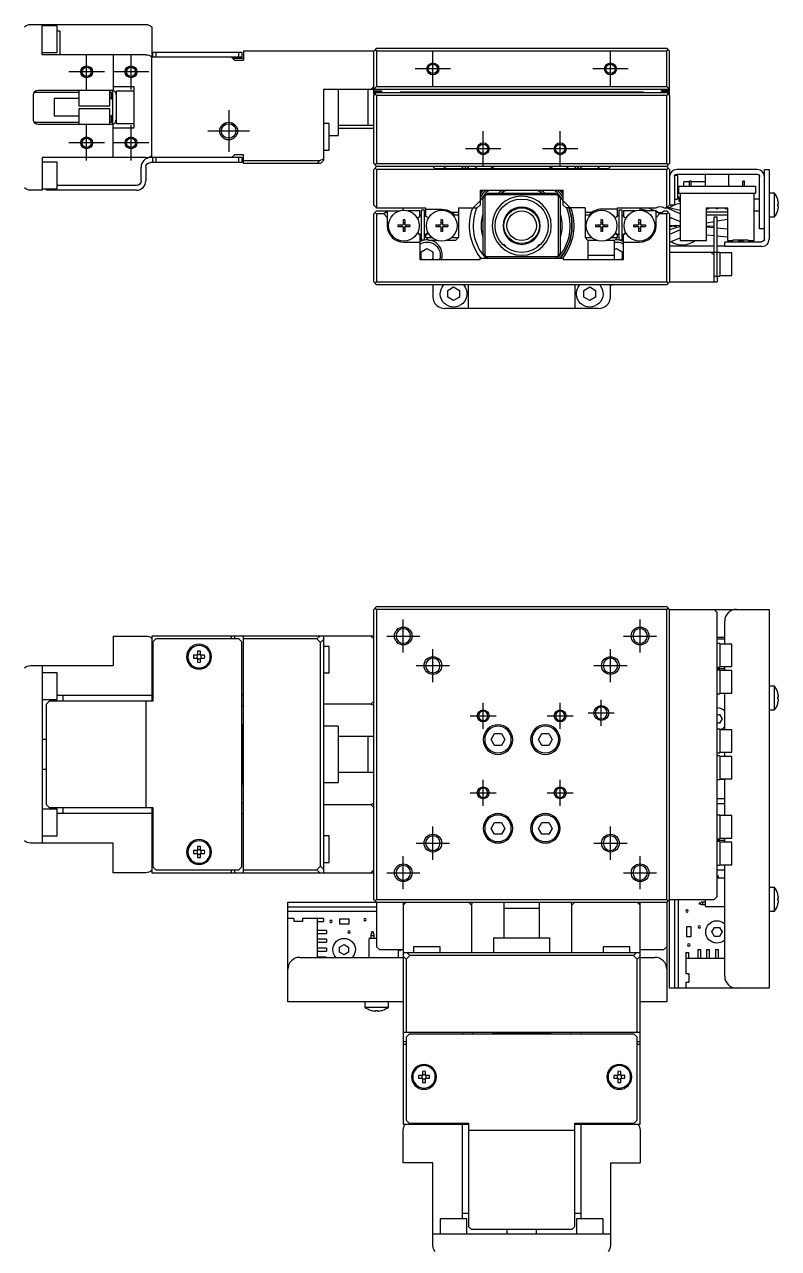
# Model space of a CAD drawing. Extents: x 0 to 695, y -8 to 408.
# Drawn here: x 186.2 to 313.6, y 200.8 to 407.7 of the extents above; entities that cross this region are included whole.
import ezdxf

# ---------------------------------------------------------------- set-up
doc = ezdxf.new("R2010")
doc.units = 0
doc.header["$LTSCALE"] = 0.5
doc.linetypes.add('CENTER', pattern=[50.8, 31.75, -6.35, 6.35, -6.35])
for name, color, linetype in [('MSM_CENTER', 1, 'CENTER'), ('MSM_CONTINUOUS', 7, 'CONTINUOUS'), ('MSM_NARROW', 5, 'CONTINUOUS')]:
    doc.layers.add(name, color=color, linetype=linetype)

msp = doc.modelspace()

# ---------------------------------------------------------------- linework, layer by layer
at = {"layer": 'MSM_CENTER'}
for p, q in [((196.67, 396.65), (196.67, 402.65)), ((204.17, 396.65), (204.17, 402.65)), ((255.17, 397.15), (255.17, 403.15)), ((285.17, 397.15), (285.17, 403.15)), ((199.67, 399.65), (193.67, 399.65)), ((207.17, 399.65), (201.17, 399.65)), ((258.17, 400.15), (252.17, 400.15)), ((288.17, 400.15), (282.17, 400.15)), ((220.67, 393.15), (220.67, 386.15)), ((196.67, 384.65), (196.67, 390.65)), ((204.17, 384.65), (204.17, 390.65)), ((224.17, 389.65), (217.17, 389.65)), ((263.67, 383.65), (263.67, 389.65)), ((276.67, 383.65), (276.67, 389.65)), ((199.67, 387.65), (193.67, 387.65)), ((207.17, 387.65), (201.17, 387.65)), ((266.67, 386.65), (260.67, 386.65)), ((279.67, 386.65), (273.67, 386.65)), ((250.17, 301.52), (250.17, 307.12)), ((290.17, 301.52), (290.17, 307.12)), ((247.37, 304.32), (252.97, 304.32)), ((287.37, 304.32), (292.97, 304.32)), ((255.17, 296.52), (255.17, 302.12)), ((285.17, 296.52), (285.17, 302.12)), ((252.37, 299.32), (257.97, 299.32)), ((282.37, 299.32), (287.97, 299.32)), ((263.67, 288.62), (263.67, 293.02)), ((276.67, 288.62), (276.67, 293.02)), ((283.62, 289.12), (283.62, 293.52)), ((261.47, 290.82), (265.87, 290.82)), ((274.47, 290.82), (278.87, 290.82)), ((281.42, 291.32), (285.82, 291.32)), ((263.67, 275.62), (263.67, 280.02)), ((276.67, 275.62), (276.67, 280.02)), ((261.47, 277.82), (265.87, 277.82)), ((274.47, 277.82), (278.87, 277.82)), ((255.17, 266.52), (255.17, 272.12)), ((285.17, 266.52), (285.17, 272.12)), ((252.37, 269.32), (257.97, 269.32)), ((282.37, 269.32), (287.97, 269.32)), ((250.17, 261.52), (250.17, 267.12)), ((290.17, 261.52), (290.17, 267.12)), ((247.37, 264.32), (252.97, 264.32)), ((287.37, 264.32), (292.97, 264.32))]:
    msp.add_line(p, q, dxfattribs=at)
at = {"layer": 'MSM_CONTINUOUS'}
for p, q in [((187.17, 407.65), (206.67, 407.65)), ((189.17, 402.55), (189.17, 407.65)), ((191.67, 407.4), (189.17, 407.4)), ((191.67, 402.9), (191.67, 407.4)), ((191.67, 406.6), (192.17, 406.6)), ((192.17, 406.6), (192.17, 402.55)), ((207.67, 407.27), (207.67, 402.17)), ((245.67, 403.65), (245.17, 403.15)), ((245.42, 403.4), (245.67, 403.15)), ((245.67, 403.65), (294.67, 403.65)), ((295.17, 403.15), (294.67, 403.65)), ((294.67, 403.15), (294.92, 403.4)), ((189.17, 402.9), (191.67, 402.9)), ((206.67, 402.55), (189.17, 402.55)), ((201.17, 402.55), (201.17, 396.53)), ((207.67, 385.15), (207.67, 402.15)), ((222.87, 402.15), (207.67, 402.15)), ((207.87, 402.15), (207.87, 402.95)), ((207.87, 402.95), (222.87, 402.95)), ((208.37, 402.95), (208.37, 402.15)), ((221.67, 401.65), (221.17, 402.15)), ((223.17, 401.9), (221.42, 401.9)), ((221.67, 401.65), (223.17, 401.65)), ((222.37, 402.15), (222.37, 402.95)), ((222.87, 402.95), (222.87, 402.15)), ((223.17, 403.15), (223.17, 401.65)), ((245.17, 403.15), (223.17, 403.15)), ((245.17, 395.95), (245.17, 403.15)), ((245.67, 403.15), (245.67, 397.15)), ((294.67, 403.15), (245.67, 403.15)), ((294.67, 397.15), (294.67, 403.15)), ((295.17, 395.95), (295.17, 403.15)), ((201.17, 397.15), (204.67, 397.15)), ((204.67, 397.15), (204.67, 390.15)), ((245.17, 397.15), (244.67, 396.65)), ((245.67, 397.15), (245.17, 396.65)), ((245.67, 397.15), (294.67, 397.15)), ((295.17, 396.65), (294.67, 397.15)), ((187.67, 391.55), (187.67, 395.75)), ((195.37, 396.15), (187.78, 396.15)), ((188.47, 396.55), (200.87, 396.55)), ((191.17, 395.15), (191.17, 392.15)), ((195.37, 395.15), (191.17, 395.15)), ((195.37, 396.55), (195.37, 393.9)), ((200.57, 393.9), (200.57, 396.55)), ((200.87, 396.15), (200.57, 396.15)), ((200.87, 395.15), (200.57, 395.15)), ((200.87, 395.15), (200.87, 396.15)), ((201.07, 395.95), (200.87, 396.15)), ((200.87, 395.15), (201.07, 394.79)), ((201.07, 396.53), (201.07, 390.78)), ((201.08, 396.53), (201.17, 396.5)), ((201.17, 396.53), (201.08, 396.53)), ((201.67, 396.4), (201.67, 390.9)), ((204.67, 396.4), (201.67, 396.4)), ((295.17, 396.65), (236.67, 396.65)), ((236.67, 396.65), (236.67, 384.65)), ((239.17, 396.65), (239.17, 388.9)), ((244.17, 396.65), (244.17, 390.65)), ((245.17, 396.45), (246.57, 396.45)), ((245.67, 396.15), (245.17, 395.65)), ((245.27, 395.85), (245.17, 395.95)), ((245.17, 384.15), (245.17, 395.65)), ((245.27, 395.75), (245.27, 395.95)), ((245.67, 395.65), (245.42, 395.9)), ((246.27, 396.25), (245.57, 396.25)), ((245.67, 396.15), (294.67, 396.15)), ((245.67, 395.65), (245.67, 384.15)), ((294.67, 395.65), (245.67, 395.65)), ((246.57, 396.15), (246.57, 396.45)), ((249.67, 396.27), (290.67, 396.27)), ((249.67, 396.27), (249.67, 396.15)), ((290.67, 396.27), (290.67, 396.15)), ((295.17, 396.45), (293.77, 396.45)), ((293.77, 396.15), (293.77, 396.45)), ((294.77, 396.25), (294.07, 396.25)), ((295.17, 395.65), (294.67, 396.15)), ((294.92, 395.9), (294.67, 395.65)), ((294.67, 384.15), (294.67, 395.65)), ((295.17, 395.95), (295.07, 395.85)), ((295.07, 395.95), (295.07, 395.75)), ((295.17, 395.65), (295.17, 384.15)), ((195.37, 393.9), (200.57, 393.9)), ((195.37, 393.4), (195.37, 390.75)), ((200.57, 393.4), (195.37, 393.4)), ((200.57, 390.75), (200.57, 393.4)), ((187.78, 391.15), (195.37, 391.15)), ((195.37, 392.15), (191.17, 392.15)), ((200.87, 392.15), (200.57, 392.15)), ((200.57, 391.15), (200.87, 391.15)), ((201.07, 392.52), (200.87, 392.15)), ((200.87, 391.15), (200.87, 392.15)), ((200.87, 391.15), (201.07, 391.35)), ((200.87, 390.75), (188.47, 390.75)), ((201.16, 390.81), (201.08, 390.78)), ((201.17, 390.78), (201.08, 390.78)), ((201.17, 385.15), (201.17, 390.78)), ((204.67, 390.15), (201.17, 390.15)), ((201.67, 390.9), (204.67, 390.9)), ((237.67, 390.9), (236.67, 390.9)), ((237.67, 386.4), (237.67, 390.9)), ((237.67, 388.9), (239.17, 388.9)), ((239.17, 390.65), (245.17, 390.65)), ((239.17, 390.15), (245.17, 390.15)), ((206.67, 385.15), (189.17, 385.15)), ((189.17, 385.15), (189.17, 379.65)), ((222.87, 385.15), (207.47, 385.15)), ((207.87, 384.35), (207.87, 385.15)), ((208.37, 385.15), (208.37, 384.35)), ((221.17, 385.15), (221.67, 385.65)), ((223.17, 385.65), (221.67, 385.65)), ((222.37, 384.35), (222.37, 385.15)), ((222.87, 385.15), (222.87, 384.35)), ((223.17, 384.15), (223.17, 385.65)), ((236.06, 384.65), (236.67, 384.96)), ((236.67, 386.4), (237.67, 386.4)), ((191.67, 384.4), (189.17, 384.4)), ((191.67, 379.9), (191.67, 384.4)), ((205.87, 381.25), (205.87, 383.55)), ((206.67, 383.55), (206.67, 381.25)), ((222.87, 384.35), (207.47, 384.35)), ((223.17, 384.65), (236.06, 384.65)), ((236.17, 384.15), (223.17, 384.15)), ((235.56, 384.15), (236.06, 384.65)), ((236.67, 384.65), (236.17, 384.15)), ((245.17, 384.15), (245.67, 383.65)), ((245.17, 383.15), (245.67, 383.65)), ((245.17, 377.15), (245.17, 383.15)), ((245.42, 383.9), (245.67, 384.15)), ((245.67, 383.15), (245.42, 383.4)), ((245.67, 384.15), (294.67, 384.15)), ((294.67, 383.65), (245.67, 383.65)), ((245.67, 383.15), (245.67, 376.65)), ((294.67, 383.15), (245.67, 383.15)), ((255.17, 383.65), (255.52, 383.3)), ((255.52, 383.3), (284.82, 383.3)), ((284.82, 383.3), (285.17, 383.65)), ((294.67, 384.15), (294.92, 383.9)), ((294.67, 383.65), (295.17, 384.15)), ((294.67, 383.65), (295.17, 383.15)), ((294.92, 383.4), (294.67, 383.15)), ((294.67, 376.65), (294.67, 383.15)), ((295.17, 383.15), (295.17, 377.15)), ((309.97, 383.15), (296.37, 383.15)), ((311.17, 383.15), (311.97, 383.15)), ((311.17, 371.45), (311.17, 383.15)), ((311.97, 383.15), (311.97, 371.35)), ((295.97, 381.95), (295.97, 377.15)), ((296.47, 382.15), (296.03, 382.15)), ((296.37, 382.35), (309.97, 382.35)), ((296.47, 382.15), (296.47, 378.15)), ((298.55, 381.04), (297.56, 381.04)), ((297.56, 380.35), (297.56, 381.04)), ((298.55, 380.35), (298.55, 381.15)), ((298.8, 381.15), (298.55, 381.15)), ((298.8, 380.35), (298.8, 381.15)), ((301.17, 381.04), (298.8, 381.04)), ((301.17, 382.35), (301.17, 380.35)), ((305.17, 380.35), (305.17, 382.35)), ((307.55, 380.35), (307.55, 381.15)), ((307.8, 381.15), (307.55, 381.15)), ((307.8, 380.35), (307.8, 381.15)), ((310.37, 373.15), (310.37, 381.95)), ((189.17, 379.65), (187.17, 379.65)), ((189.17, 379.9), (191.67, 379.9)), ((189.87, 379.65), (189.87, 379.9)), ((205.07, 379.65), (189.87, 379.65)), ((190.37, 379.9), (190.37, 379.65)), ((205.07, 380.45), (191.67, 380.45)), ((263.17, 379.65), (277.17, 379.65)), ((263.17, 379.65), (263.17, 377.15)), ((263.67, 378.35), (264.17, 378.85)), ((263.97, 378.65), (263.97, 368.65)), ((264.17, 378.85), (264.47, 379.15)), ((276.17, 378.85), (264.17, 378.85)), ((264.47, 379.15), (275.87, 379.15)), ((275.87, 379.15), (276.17, 378.85)), ((276.37, 378.65), (276.17, 378.85)), ((276.37, 368.65), (276.37, 378.65)), ((276.37, 378.65), (276.67, 378.35)), ((277.17, 377.15), (277.17, 379.65)), ((296.67, 380.35), (296.67, 379.15)), ((296.67, 380.35), (309.67, 380.35)), ((296.67, 379.15), (309.67, 379.15)), ((296.92, 379.15), (296.92, 371.15)), ((309.42, 371.15), (309.42, 379.15)), ((309.67, 380.35), (309.67, 379.15)), ((312.87, 379.15), (311.97, 379.15)), ((312.87, 375.15), (312.87, 379.15)), ((245.67, 376.65), (245.17, 377.15)), ((245.67, 376.65), (253.97, 376.65)), ((250.17, 376.25), (250.17, 376.65)), ((253.97, 375.2), (253.97, 376.65)), ((253.97, 376.45), (256.67, 376.45)), ((259.47, 376.65), (262.67, 376.65)), ((259.47, 376.65), (259.47, 371.65)), ((261.97, 376.65), (263.17, 377.86)), ((263.17, 377.15), (262.67, 376.65)), ((263.67, 368.95), (263.67, 378.35)), ((269.11, 376.62), (269.11, 376.62)), ((276.67, 378.35), (276.67, 368.95)), ((277.17, 377.86), (278.38, 376.65)), ((277.67, 376.65), (277.17, 377.15)), ((280.87, 376.65), (277.67, 376.65)), ((280.87, 376.65), (280.87, 371.65)), ((286.37, 376.45), (283.67, 376.45)), ((286.37, 376.65), (292.91, 376.65)), ((286.37, 375.2), (286.37, 376.65)), ((290.17, 376.25), (290.17, 376.65)), ((290.17, 376.48), (291.69, 376.15)), ((291.56, 376.65), (292.73, 376.15)), ((294.23, 376.65), (294.67, 376.65)), ((296.92, 375.68), (294.63, 376.65)), ((295.17, 377.15), (294.67, 376.65)), ((296.92, 376.24), (294.74, 376.72)), ((295.97, 377.15), (295.17, 377.15)), ((295.97, 378.15), (296.47, 378.15)), ((296.76, 378.47), (296.47, 378.47)), ((296.76, 377.76), (296.76, 378.47)), ((296.92, 377.76), (296.76, 377.76)), ((301.42, 376.65), (304.92, 376.65)), ((301.42, 371.15), (301.42, 376.65)), ((304.92, 376.65), (304.92, 371.15)), ((310.37, 378.15), (309.42, 378.15)), ((313.43, 378.08), (313.43, 378.1)), ((313.43, 377.35), (313.56, 377.35)), ((313.43, 376.95), (313.43, 377.35)), ((313.56, 376.95), (313.43, 376.95)), ((245.67, 376.15), (245.17, 375.65)), ((245.17, 364.15), (245.17, 375.65)), ((245.67, 375.65), (245.42, 375.9)), ((245.67, 376.15), (249.56, 376.15)), ((245.67, 375.65), (245.67, 364.15)), ((246.87, 375.65), (245.67, 375.65)), ((247.47, 376.08), (246.87, 375.65)), ((246.87, 375.65), (247.47, 375.05)), ((247.47, 376.15), (247.47, 373.65)), ((250.42, 374.65), (250.13, 374.65)), ((250.13, 374.65), (250.13, 373.86)), ((250.42, 374.65), (250.42, 373.86)), ((252.97, 376.15), (250.99, 376.15)), ((252.68, 375.03), (252.97, 375.2)), ((252.97, 375.2), (252.97, 376.15)), ((253.77, 376.27), (253.17, 376.27)), ((253.17, 376.27), (253.17, 371.27)), ((253.77, 371.27), (253.77, 376.27)), ((254.27, 375.03), (253.97, 375.2)), ((256.82, 374.65), (256.53, 374.65)), ((256.53, 374.65), (256.53, 373.86)), ((256.82, 374.65), (256.82, 373.86)), ((258.27, 375.95), (259.47, 375.95)), ((259.47, 375.45), (258.82, 375.45)), ((267.31, 374.96), (267.37, 375.03)), ((267.37, 375.1), (267.37, 375.03)), ((280.87, 375.95), (282.08, 375.95)), ((281.53, 375.45), (280.87, 375.45)), ((283.53, 374.65), (283.53, 373.86)), ((283.82, 374.65), (283.53, 374.65)), ((283.82, 374.65), (283.82, 373.86)), ((286.37, 375.2), (286.08, 375.03)), ((287.17, 376.27), (286.57, 376.27)), ((286.57, 376.27), (286.57, 371.27)), ((287.17, 371.27), (287.17, 376.27)), ((287.37, 376.15), (287.37, 375.2)), ((289.36, 376.15), (287.37, 376.15)), ((287.37, 375.2), (287.67, 375.03)), ((289.93, 374.65), (289.93, 373.86)), ((290.22, 374.65), (289.93, 374.65)), ((290.22, 374.65), (290.22, 373.86)), ((292.91, 376.15), (290.79, 376.15)), ((292.87, 373.65), (292.87, 376.15)), ((293.47, 375.65), (292.87, 376.08)), ((292.87, 375.05), (293.47, 375.65)), ((294.67, 375.65), (293.47, 375.65)), ((294.23, 376.15), (294.67, 376.15)), ((294.67, 376.15), (295.17, 375.65)), ((294.92, 375.9), (294.67, 375.65)), ((294.67, 364.15), (294.67, 375.65)), ((295.17, 375.65), (295.17, 364.15)), ((295.17, 375.12), (296.92, 374.37)), ((295.59, 374.94), (295.17, 374.95)), ((304.92, 375.95), (301.42, 375.95)), ((304.92, 375.45), (301.42, 375.45)), ((302.67, 364.15), (302.67, 375.15)), ((302.67, 375.15), (303.17, 375.15)), ((303.17, 365.15), (303.17, 375.15)), ((303.17, 374.45), (304.92, 374.75)), ((309.42, 376.15), (310.37, 376.15)), ((311.97, 375.15), (312.87, 375.15)), ((313.43, 376.2), (313.43, 376.23)), ((249.27, 373.8), (250.07, 373.8)), ((249.27, 373.8), (249.27, 373.51)), ((249.27, 373.51), (250.07, 373.51)), ((249.8, 373.8), (249.8, 373.51)), ((250.13, 374.12), (250.42, 374.12)), ((250.13, 373.45), (250.13, 372.65)), ((250.13, 373.18), (250.42, 373.18)), ((250.42, 372.65), (250.13, 372.65)), ((250.42, 373.45), (250.42, 372.65)), ((250.48, 373.8), (251.27, 373.8)), ((250.48, 373.51), (251.27, 373.51)), ((250.74, 373.51), (250.74, 373.8)), ((251.27, 373.8), (251.27, 373.51)), ((255.67, 373.8), (255.67, 373.51)), ((255.67, 373.8), (256.47, 373.8)), ((255.67, 373.51), (256.47, 373.51)), ((256.2, 373.8), (256.2, 373.51)), ((256.53, 374.12), (256.82, 374.12)), ((256.53, 373.45), (256.53, 372.65)), ((256.53, 373.18), (256.82, 373.18)), ((256.82, 372.65), (256.53, 372.65)), ((256.82, 373.45), (256.82, 372.65)), ((256.88, 373.8), (257.67, 373.8)), ((256.88, 373.51), (257.67, 373.51)), ((257.14, 373.51), (257.14, 373.8)), ((257.67, 373.8), (257.67, 373.51)), ((267.37, 372.28), (267.31, 372.34)), ((282.67, 373.8), (283.47, 373.8)), ((282.67, 373.8), (282.67, 373.51)), ((282.67, 373.51), (283.47, 373.51)), ((283.2, 373.8), (283.2, 373.51)), ((283.53, 374.12), (283.82, 374.12)), ((283.53, 373.45), (283.53, 372.65)), ((283.53, 373.18), (283.82, 373.18)), ((283.82, 372.65), (283.53, 372.65)), ((283.82, 373.45), (283.82, 372.65)), ((283.88, 373.8), (284.67, 373.8)), ((283.88, 373.51), (284.67, 373.51)), ((284.14, 373.51), (284.14, 373.8)), ((284.67, 373.8), (284.67, 373.51)), ((289.07, 373.8), (289.87, 373.8)), ((289.07, 373.8), (289.07, 373.51)), ((289.07, 373.51), (289.87, 373.51)), ((289.6, 373.8), (289.6, 373.51)), ((289.93, 374.12), (290.22, 374.12)), ((289.93, 373.45), (289.93, 372.65)), ((289.93, 373.18), (290.22, 373.18)), ((290.22, 372.65), (289.93, 372.65)), ((290.22, 373.45), (290.22, 372.65)), ((290.28, 373.8), (291.07, 373.8)), ((290.28, 373.51), (291.07, 373.51)), ((290.54, 373.51), (290.54, 373.8)), ((291.07, 373.8), (291.07, 373.51)), ((295.17, 373.75), (296.92, 373.71)), ((295.17, 373.57), (296.11, 373.71)), ((295.91, 373.59), (295.17, 373.45)), ((296.92, 373.51), (295.17, 372.94)), ((296.92, 372.93), (295.17, 372.19)), ((301.42, 374.14), (302.67, 374.36)), ((302.67, 373.52), (301.42, 373.55)), ((302.67, 373.29), (301.42, 373.4)), ((304.92, 373.08), (303.17, 373.24)), ((311.17, 373.15), (310.37, 373.15)), ((250.27, 370.85), (252.97, 370.85)), ((252.97, 372.11), (252.68, 372.28)), ((252.97, 372.11), (252.97, 367.95)), ((253.17, 371.27), (253.77, 371.27)), ((253.97, 372.11), (254.27, 372.28)), ((253.97, 371.65), (253.97, 372.11)), ((253.97, 371.65), (255.01, 371.65)), ((254.47, 371.15), (253.97, 371.65)), ((255.96, 371.15), (254.47, 371.15)), ((258.97, 371.15), (257.39, 371.15)), ((258.33, 371.65), (259.47, 371.65)), ((259.47, 371.65), (258.97, 371.15)), ((267.01, 370.45), (267.2, 370.45)), ((267.42, 370.23), (267.2, 370.45)), ((267.37, 372.28), (267.37, 372.21)), ((269.11, 370.69), (269.11, 370.69)), ((273.15, 370.45), (272.92, 370.23)), ((273.15, 370.45), (273.34, 370.45)), ((280.87, 371.65), (282.01, 371.65)), ((281.37, 371.15), (280.87, 371.65)), ((282.96, 371.15), (281.37, 371.15)), ((281.37, 371.15), (281.37, 367.95)), ((285.87, 371.15), (284.39, 371.15)), ((285.33, 371.65), (286.37, 371.65)), ((286.37, 371.65), (285.87, 371.15)), ((285.87, 367.95), (285.87, 371.15)), ((286.08, 372.28), (286.37, 372.11)), ((286.37, 371.65), (286.37, 372.11)), ((286.57, 371.27), (287.17, 371.27)), ((287.67, 372.28), (287.37, 372.11)), ((287.37, 367.95), (287.37, 372.11)), ((287.37, 370.85), (290.07, 370.85)), ((295.17, 370.89), (296.92, 371.63)), ((296.92, 371.15), (301.42, 371.15)), ((301.42, 372.1), (302.67, 371.98)), ((303.17, 371.94), (304.92, 371.78)), ((304.47, 370.15), (304.47, 370.95)), ((304.47, 370.95), (310.67, 370.95)), ((304.92, 371.15), (305.92, 371.15)), ((305.92, 371.15), (305.92, 371.25)), ((305.92, 371.25), (308.42, 371.25)), ((306.72, 371.25), (306.72, 371.15)), ((306.72, 371.15), (307.62, 371.15)), ((307.1, 371.25), (307.1, 371.15)), ((307.25, 371.25), (307.25, 371.15)), ((307.42, 371.15), (307.42, 370.95)), ((307.62, 371.25), (307.62, 371.15)), ((308.42, 371.15), (308.42, 371.25)), ((308.42, 371.15), (309.42, 371.15)), ((253.17, 369.23), (254.17, 369.81)), ((253.17, 368.08), (253.17, 369.23)), ((254.17, 369.81), (255.17, 369.23)), ((255.17, 369.23), (255.17, 368.08)), ((263.97, 368.65), (263.67, 368.95)), ((263.97, 368.65), (264.47, 368.15)), ((264.17, 368.45), (276.17, 368.45)), ((267.42, 370.23), (267.25, 370.23)), ((267.42, 370.09), (267.42, 370.23)), ((273.09, 370.23), (272.92, 370.23)), ((272.92, 370.23), (272.92, 370.09)), ((272.92, 370.09), (272.92, 370.09)), ((276.17, 368.45), (275.87, 368.15)), ((276.17, 368.45), (276.67, 368.95)), ((281.37, 368.65), (285.87, 368.65)), ((285.87, 369.64), (286.17, 369.81)), ((286.17, 369.81), (287.17, 369.23)), ((287.17, 369.23), (287.17, 368.08)), ((302.67, 370.19), (295.17, 370.19)), ((303.67, 369.15), (295.17, 369.15)), ((302.17, 369.15), (302.67, 368.65)), ((304.47, 370.19), (303.17, 370.19)), ((303.67, 369.15), (303.67, 365.15)), ((305.67, 369.05), (303.67, 369.05)), ((310.77, 370.15), (304.47, 370.15)), ((305.67, 365.25), (305.67, 369.05)), ((252.97, 367.95), (263.17, 367.95)), ((253.39, 367.95), (253.17, 368.08)), ((255.17, 368.08), (254.96, 367.95)), ((263.17, 367.95), (263.17, 368.15)), ((263.17, 368.15), (277.17, 368.15)), ((277.17, 368.15), (277.17, 367.95)), ((277.17, 367.95), (287.37, 367.95)), ((287.17, 368.08), (286.96, 367.95)), ((245.17, 364.15), (245.67, 363.65)), ((245.42, 363.9), (245.67, 364.15)), ((245.67, 364.15), (294.67, 364.15)), ((294.67, 364.15), (294.92, 363.9)), ((295.17, 364.15), (294.67, 363.65)), ((295.17, 364.15), (303.17, 364.15)), ((302.67, 365.15), (303.67, 365.15)), ((303.17, 365.15), (303.17, 364.15)), ((303.67, 365.25), (305.67, 365.25)), ((294.67, 363.65), (245.67, 363.65)), ((255.17, 363.65), (255.17, 361.65)), ((257.67, 362.73), (258.67, 363.31)), ((257.67, 361.58), (257.67, 362.73)), ((258.67, 363.31), (259.67, 362.73)), ((259.67, 362.73), (259.67, 361.58)), ((261.17, 359.65), (261.17, 363.65)), ((279.17, 363.65), (279.17, 359.65)), ((280.67, 362.73), (281.67, 363.31)), ((280.67, 361.58), (280.67, 362.73)), ((281.67, 363.31), (282.67, 362.73)), ((282.67, 362.73), (282.67, 361.58)), ((285.87, 363.65), (285.17, 363.53)), ((285.17, 361.65), (285.17, 363.65)), ((258.67, 361), (257.67, 361.58)), ((259.67, 361.58), (258.67, 361)), ((281.67, 361), (280.67, 361.58)), ((282.67, 361.58), (281.67, 361)), ((261.17, 359.65), (257.17, 359.65)), ((279.17, 359.65), (261.17, 359.65)), ((283.17, 359.65), (279.17, 359.65)), ((245.17, 308.82), (245.67, 309.32)), ((245.17, 259.82), (245.17, 308.82)), ((245.67, 308.82), (245.42, 309.07)), ((245.67, 309.32), (294.67, 309.32)), ((294.67, 308.82), (245.67, 308.82)), ((245.67, 308.82), (245.67, 259.82)), ((294.67, 309.32), (295.17, 308.82)), ((294.92, 309.07), (294.67, 308.82)), ((294.67, 259.82), (294.67, 308.82)), ((295.17, 308.82), (311.97, 308.82)), ((295.17, 244.82), (295.17, 308.82)), ((303.17, 308.32), (302.67, 308.82)), ((303.17, 260.32), (303.17, 308.32)), ((311.97, 308.82), (311.97, 244.82)), ((304.47, 302.97), (304.47, 306.82)), ((201.17, 304.32), (206.67, 304.32)), ((201.17, 304.32), (201.17, 299.32)), ((207.67, 304.32), (207.67, 293.32)), ((245.17, 304.32), (207.67, 304.32)), ((221.17, 303.82), (221.17, 304.32)), ((221.67, 304.32), (221.67, 303.82)), ((223.17, 264.32), (223.17, 304.32)), ((235.56, 303.82), (236.06, 304.32)), ((236.67, 304.32), (236.67, 264.32)), ((244.67, 304.32), (245.17, 303.82)), ((303.17, 304.12), (304.47, 304.12)), ((208.37, 303.82), (207.87, 303.32)), ((207.87, 303.32), (207.87, 293.32)), ((222.37, 303.82), (208.37, 303.82)), ((222.87, 303.32), (222.37, 303.82)), ((222.87, 265.32), (222.87, 303.32)), ((235.56, 303.82), (223.17, 303.82)), ((236.17, 303.21), (235.56, 303.82)), ((236.67, 303.71), (236.17, 303.21)), ((236.17, 265.43), (236.17, 303.21)), ((237.67, 302.57), (236.67, 302.57)), ((237.67, 298.07), (237.67, 302.57)), ((303.17, 303.82), (304.47, 303.82)), ((303.67, 303.07), (303.17, 303.07)), ((303.67, 303.07), (303.67, 299.07)), ((305.67, 302.97), (303.67, 302.97)), ((305.67, 299.17), (305.67, 302.97)), ((215.43, 301.06), (214.75, 301.06)), ((214.75, 300.58), (215.43, 300.58)), ((215.43, 301.74), (215.43, 301.06)), ((215.43, 300.58), (215.43, 299.9)), ((215.91, 301.06), (215.91, 301.74)), ((216.59, 301.06), (215.91, 301.06)), ((215.91, 299.9), (215.91, 300.58)), ((215.91, 300.58), (216.59, 300.58)), ((187.17, 299.32), (201.17, 299.32)), ((189.17, 299.32), (189.17, 269.32)), ((191.67, 298.07), (189.17, 298.07)), ((191.67, 293.57), (191.67, 298.07)), ((236.67, 298.07), (237.67, 298.07)), ((303.17, 299.07), (303.67, 299.07)), ((303.17, 298.82), (304.47, 298.82)), ((303.67, 298.57), (303.17, 298.57)), ((303.67, 299.17), (305.67, 299.17)), ((303.67, 298.57), (303.67, 294.57)), ((305.67, 298.47), (303.67, 298.47)), ((304.47, 298.47), (304.47, 299.17)), ((305.67, 294.67), (305.67, 298.47)), ((312.87, 295.82), (311.97, 295.82)), ((312.87, 291.82), (312.87, 295.82)), ((191.67, 294.32), (207.87, 294.32)), ((192.67, 294.32), (192.67, 293.32)), ((223.17, 294.32), (222.87, 294.32)), ((303.17, 294.57), (303.67, 294.57)), ((303.67, 294.67), (305.67, 294.67)), ((303.67, 294.66), (304.47, 294.66)), ((304.47, 288.47), (304.47, 294.67)), ((313.43, 294.75), (313.43, 294.77)), ((313.43, 294.02), (313.56, 294.02)), ((313.43, 293.62), (313.43, 294.02)), ((189.17, 293.57), (191.67, 293.57)), ((190.37, 293.32), (189.87, 292.82)), ((189.87, 275.82), (189.87, 292.82)), ((207.87, 293.32), (190.37, 293.32)), ((206.67, 293.32), (206.67, 275.32)), ((222.87, 292.57), (223.17, 292.57)), ((244.67, 292.81), (236.67, 292.81)), ((245.17, 293.31), (244.67, 292.81)), ((244.67, 292.81), (245.17, 292.63)), ((311.97, 291.82), (312.87, 291.82)), ((313.56, 293.62), (313.43, 293.62)), ((313.43, 292.87), (313.43, 292.89)), ((303.17, 291.07), (303.61, 291.07)), ((303.61, 289.57), (303.17, 289.57)), ((303.61, 291.07), (304.04, 290.32)), ((304.04, 290.32), (303.61, 289.57)), ((222.97, 289.32), (222.87, 289.32)), ((222.97, 279.32), (222.97, 289.32)), ((223.17, 289.12), (222.97, 289.32)), ((239.17, 289.07), (236.67, 289.07)), ((239.17, 289.07), (239.17, 279.57)), ((265.02, 286.82), (265.6, 287.82)), ((265.6, 287.82), (266.75, 287.82)), ((266.75, 287.82), (267.33, 286.82)), ((273.02, 286.82), (273.6, 287.82)), ((273.6, 287.82), (274.75, 287.82)), ((274.75, 287.82), (275.33, 286.82)), ((303.67, 288.57), (303.17, 288.57)), ((303.67, 288.57), (303.67, 284.57)), ((305.67, 288.47), (303.67, 288.47)), ((305.67, 284.67), (305.67, 288.47)), ((189.87, 286.82), (189.17, 286.82)), ((245.17, 287.32), (239.17, 287.32)), ((244.17, 287.32), (244.17, 281.32)), ((265.6, 285.82), (265.02, 286.82)), ((266.75, 285.82), (265.6, 285.82)), ((267.33, 286.82), (266.75, 285.82)), ((273.6, 285.82), (273.02, 286.82)), ((274.75, 285.82), (273.6, 285.82)), ((275.33, 286.82), (274.75, 285.82)), ((303.17, 284.57), (303.67, 284.57)), ((303.67, 284.07), (303.17, 284.07)), ((303.67, 284.67), (305.67, 284.67)), ((303.67, 284.07), (303.67, 280.07)), ((305.67, 283.97), (303.67, 283.97)), ((304.47, 283.97), (304.47, 284.67)), ((305.67, 280.17), (305.67, 283.97)), ((189.17, 281.82), (189.87, 281.82)), ((239.17, 281.32), (245.17, 281.32)), ((222.87, 279.32), (222.97, 279.32)), ((222.97, 279.32), (223.17, 279.52)), ((236.67, 279.57), (239.17, 279.57)), ((303.17, 280.07), (303.67, 280.07)), ((303.67, 280.17), (305.67, 280.17)), ((304.47, 280.08), (303.67, 280.08)), ((304.47, 273.97), (304.47, 280.17)), ((189.87, 275.82), (190.37, 275.32)), ((190.37, 275.32), (207.87, 275.32)), ((192.67, 275.32), (192.67, 274.32)), ((207.67, 275.32), (207.67, 264.32)), ((207.87, 275.32), (207.87, 265.32)), ((223.17, 276.07), (222.87, 276.07)), ((236.67, 275.84), (244.67, 275.84)), ((245.17, 276.01), (244.67, 275.84)), ((244.67, 275.84), (245.17, 275.34)), ((303.17, 276.88), (304.47, 276.88)), ((304.47, 275.95), (303.17, 275.95)), ((191.67, 275.07), (189.17, 275.07)), ((191.67, 270.57), (191.67, 275.07)), ((207.87, 274.32), (191.67, 274.32)), ((222.87, 274.32), (223.17, 274.32)), ((303.67, 274.07), (303.17, 274.07)), ((303.67, 274.07), (303.67, 270.07)), ((305.67, 273.97), (303.67, 273.97)), ((305.67, 270.17), (305.67, 273.97)), ((265.02, 271.82), (265.6, 272.82)), ((265.6, 270.82), (265.02, 271.82)), ((265.6, 272.82), (266.75, 272.82)), ((266.75, 272.82), (267.33, 271.82)), ((267.33, 271.82), (266.75, 270.82)), ((273.02, 271.82), (273.6, 272.82)), ((273.6, 270.82), (273.02, 271.82)), ((273.6, 272.82), (274.75, 272.82)), ((274.75, 272.82), (275.33, 271.82)), ((275.33, 271.82), (274.75, 270.82)), ((201.17, 269.32), (187.17, 269.32)), ((189.17, 270.57), (191.67, 270.57)), ((201.17, 264.32), (201.17, 269.32)), ((237.67, 270.57), (236.67, 270.57)), ((237.67, 266.07), (237.67, 270.57)), ((266.75, 270.82), (265.6, 270.82)), ((274.75, 270.82), (273.6, 270.82)), ((303.17, 270.07), (303.67, 270.07)), ((303.17, 269.82), (304.47, 269.82)), ((303.67, 269.57), (303.17, 269.57)), ((303.67, 270.17), (305.67, 270.17)), ((303.67, 269.57), (303.67, 265.57)), ((305.67, 269.47), (303.67, 269.47)), ((304.47, 269.47), (304.47, 270.17)), ((305.67, 265.67), (305.67, 269.47)), ((215.43, 268.06), (214.75, 268.06)), ((214.75, 267.58), (215.43, 267.58)), ((215.43, 268.74), (215.43, 268.06)), ((215.43, 267.58), (215.43, 266.9)), ((215.91, 268.06), (215.91, 268.74)), ((216.59, 268.06), (215.91, 268.06)), ((215.91, 267.58), (216.59, 267.58)), ((215.91, 266.9), (215.91, 267.58)), ((207.87, 265.32), (208.37, 264.82)), ((208.37, 264.82), (222.37, 264.82)), ((221.17, 264.32), (221.17, 264.82)), ((221.67, 264.82), (221.67, 264.32)), ((222.37, 264.82), (222.87, 265.32)), ((223.17, 264.82), (235.56, 264.82)), ((235.56, 264.82), (236.17, 265.43)), ((236.06, 264.32), (235.56, 264.82)), ((236.17, 265.43), (236.67, 264.93)), ((236.67, 266.07), (237.67, 266.07)), ((245.17, 264.82), (244.67, 264.32)), ((303.17, 265.57), (303.67, 265.57)), ((303.17, 264.82), (304.47, 264.82)), ((303.67, 265.67), (305.67, 265.67)), ((304.47, 246.82), (304.47, 265.67)), ((206.67, 264.32), (201.17, 264.32)), ((207.67, 264.32), (245.17, 264.32)), ((303.17, 263.47), (304.47, 263.47)), ((312.87, 261.82), (311.97, 261.82)), ((312.87, 257.82), (312.87, 261.82)), ((313.43, 260.75), (313.43, 260.77)), ((230.67, 242.52), (230.67, 259.32)), ((230.67, 259.32), (294.67, 259.32)), ((245.67, 259.32), (245.17, 259.82)), ((245.42, 259.57), (245.67, 259.82)), ((245.67, 259.82), (294.67, 259.82)), ((245.67, 259.32), (245.67, 251.82)), ((250.17, 259.32), (250.17, 221.82)), ((250.17, 258.82), (250.67, 259.32)), ((261.19, 259.32), (261.69, 258.82)), ((261.69, 258.82), (261.87, 259.32)), ((261.69, 258.82), (261.69, 250.82)), ((267.17, 259.32), (267.17, 253.32)), ((273.17, 253.32), (273.17, 259.32)), ((278.48, 259.32), (278.66, 258.82)), ((278.66, 258.82), (279.16, 259.32)), ((278.66, 250.82), (278.66, 258.82)), ((289.67, 259.32), (290.17, 258.82)), ((290.17, 221.82), (290.17, 259.32)), ((294.67, 259.82), (294.92, 259.57)), ((295.17, 259.82), (294.67, 259.32)), ((294.67, 259.32), (294.67, 242.52)), ((295.17, 259.82), (302.67, 259.82)), ((295.97, 259.82), (295.97, 244.82)), ((296.67, 244.82), (296.67, 259.82)), ((300.17, 259.21), (300.17, 259.01)), ((300.17, 259.21), (300.42, 259.21)), ((300.42, 259.01), (300.17, 259.01)), ((300.42, 259.21), (300.49, 259.33)), ((300.49, 258.9), (300.42, 259.01)), ((301.22, 259.33), (300.49, 259.33)), ((301.22, 258.9), (300.49, 258.9)), ((300.78, 258.9), (300.78, 259.33)), ((301.22, 258.67), (301.22, 259.82)), ((304.47, 258.57), (301.32, 258.57)), ((302.67, 259.82), (303.17, 260.32)), ((313.43, 260.02), (313.56, 260.02)), ((313.43, 259.62), (313.43, 260.02)), ((313.56, 259.62), (313.43, 259.62)), ((313.43, 258.87), (313.43, 258.89)), ((245.67, 258.52), (230.67, 258.52)), ((230.67, 257.82), (245.67, 257.82)), ((231.67, 256.57), (230.67, 256.57)), ((231.67, 256.57), (231.67, 256.07)), ((233.17, 256.57), (233.17, 256.07)), ((236.67, 256.57), (233.17, 256.57)), ((235.67, 250.02), (235.67, 256.57)), ((236.67, 256.57), (236.67, 256.07)), ((241, 256.48), (239.4, 256.48)), ((239.4, 256.48), (239.4, 255.68)), ((241, 255.68), (241, 256.48)), ((267.17, 258.32), (273.17, 258.32)), ((311.97, 257.82), (312.87, 257.82)), ((233.17, 256.07), (231.67, 256.07)), ((235.67, 256.07), (236.67, 256.07)), ((237.17, 254.57), (235.67, 254.57)), ((237.17, 254.57), (237.17, 254.07)), ((239.4, 255.68), (241, 255.68)), ((298.01, 255.15), (298.01, 253.55)), ((298.81, 255.15), (298.01, 255.15)), ((298.81, 253.55), (298.81, 255.15)), ((302.31, 254.32), (302.74, 255.07)), ((302.74, 255.07), (303.61, 255.07)), ((303.61, 255.07), (304.04, 254.32)), ((235.67, 254.07), (237.17, 254.07)), ((237.17, 253.07), (235.67, 253.07)), ((235.67, 252.57), (237.17, 252.57)), ((237.17, 253.07), (237.17, 252.57)), ((244.42, 250.02), (244.42, 253.17)), ((244.52, 253.27), (245.67, 253.27)), ((244.75, 254), (244.86, 254.07)), ((244.75, 253.27), (244.75, 254)), ((244.75, 253.71), (245.18, 253.71)), ((244.86, 254.07), (244.86, 254.32)), ((245.06, 254.32), (244.86, 254.32)), ((245.06, 254.32), (245.06, 254.07)), ((245.06, 254.07), (245.18, 254)), ((245.18, 254), (245.18, 253.27)), ((265.42, 253.32), (274.92, 253.32)), ((265.42, 253.32), (265.42, 250.82)), ((274.92, 250.82), (274.92, 253.32)), ((298.01, 253.55), (298.81, 253.55)), ((302.74, 253.57), (302.31, 254.32)), ((303.61, 253.57), (302.74, 253.57)), ((304.04, 254.32), (303.61, 253.57)), ((237.17, 251.57), (235.67, 251.57)), ((235.67, 251.07), (237.17, 251.07)), ((237.17, 251.57), (237.17, 251.07)), ((239.42, 251.75), (240.17, 252.19)), ((239.42, 250.89), (239.42, 251.75)), ((240.17, 250.45), (239.42, 250.89)), ((240.17, 252.19), (240.92, 251.75)), ((240.92, 250.89), (240.17, 250.45)), ((240.92, 251.75), (240.92, 250.89)), ((245.67, 251.82), (246.17, 251.32)), ((246.17, 251.32), (250.17, 251.32)), ((249.32, 251.32), (249.32, 250.02)), ((250.17, 250.82), (290.17, 250.82)), ((251.29, 250.32), (250.67, 249.71)), ((250.79, 250.82), (251.29, 250.32)), ((289.06, 250.32), (251.29, 250.32)), ((256.42, 251.82), (251.92, 251.82)), ((251.92, 251.82), (251.92, 250.82)), ((256.42, 250.82), (256.42, 251.82)), ((288.42, 251.82), (283.92, 251.82)), ((283.92, 251.82), (283.92, 250.82)), ((288.42, 250.82), (288.42, 251.82)), ((289.06, 250.32), (289.56, 250.82)), ((289.67, 249.71), (289.06, 250.32)), ((290.17, 251.32), (294.17, 251.32)), ((294.17, 251.32), (294.67, 251.82)), ((297.92, 250.82), (297.92, 247.32)), ((297.92, 250.82), (298.42, 250.82)), ((298.42, 249.82), (298.42, 250.82)), ((299.92, 251.32), (300.42, 251.32)), ((299.92, 251.32), (299.92, 249.82)), ((300.42, 249.82), (300.42, 251.32)), ((301.42, 251.32), (301.92, 251.32)), ((301.42, 251.32), (301.42, 249.82)), ((301.92, 249.82), (301.92, 251.32)), ((302.92, 251.32), (303.42, 251.32)), ((302.92, 251.32), (302.92, 249.82)), ((303.42, 249.82), (303.42, 251.32)), ((304.42, 251.32), (304.47, 251.32)), ((304.42, 251.32), (304.42, 249.82)), ((232.67, 250.02), (250.17, 250.02)), ((237.17, 250.07), (235.67, 250.07)), ((237.17, 250.07), (237.17, 250.02)), ((250.67, 249.71), (250.17, 250.21)), ((250.67, 249.71), (250.67, 237.32)), ((290.17, 250.21), (289.67, 249.71)), ((289.67, 237.32), (289.67, 249.71)), ((290.17, 250.02), (292.67, 250.02)), ((304.47, 249.82), (297.92, 249.82)), ((297.92, 247.32), (298.42, 247.32)), ((298.42, 247.32), (298.42, 245.82)), ((311.97, 244.82), (295.17, 244.82)), ((297.92, 245.82), (298.42, 245.82)), ((297.92, 245.82), (297.92, 244.82)), ((250.17, 242.52), (230.67, 242.52)), ((243.67, 242.52), (243.67, 241.62)), ((247.67, 241.62), (247.67, 242.52)), ((294.67, 242.52), (290.17, 242.52)), ((243.67, 241.62), (247.67, 241.62)), ((244.72, 241.06), (244.74, 241.06)), ((245.47, 241.06), (245.87, 241.06)), ((245.47, 240.93), (245.47, 241.06)), ((245.87, 241.06), (245.87, 240.93)), ((246.6, 241.06), (246.62, 241.06)), ((290.17, 237.32), (250.17, 237.32)), ((250.17, 235.82), (250.67, 235.82)), ((251.17, 237.02), (250.67, 236.52)), ((250.67, 236.52), (250.67, 222.52)), ((289.17, 237.02), (251.17, 237.02)), ((260.17, 237.32), (260.17, 237.02)), ((261.92, 237.02), (261.92, 237.32)), ((265.37, 237.32), (265.17, 237.12)), ((275.17, 237.12), (265.17, 237.12)), ((265.17, 237.12), (265.17, 237.02)), ((275.17, 237.12), (274.97, 237.32)), ((275.17, 237.02), (275.17, 237.12)), ((278.42, 237.32), (278.42, 237.02)), ((280.17, 237.02), (280.17, 237.32)), ((289.67, 236.52), (289.17, 237.02)), ((289.67, 222.52), (289.67, 236.52)), ((289.67, 235.82), (290.17, 235.82)), ((250.67, 235.32), (250.17, 235.32)), ((290.17, 235.32), (289.67, 235.32)), ((253.43, 230.06), (252.75, 230.06)), ((253.43, 230.74), (253.43, 230.06)), ((253.91, 230.06), (253.91, 230.74)), ((254.59, 230.06), (253.91, 230.06)), ((286.43, 230.06), (285.75, 230.06)), ((286.43, 230.74), (286.43, 230.06)), ((286.91, 230.06), (286.91, 230.74)), ((287.59, 230.06), (286.91, 230.06)), ((252.75, 229.58), (253.43, 229.58)), ((253.43, 229.58), (253.43, 228.9)), ((253.91, 228.9), (253.91, 229.58)), ((253.91, 229.58), (254.59, 229.58)), ((285.75, 229.58), (286.43, 229.58)), ((286.43, 229.58), (286.43, 228.9)), ((286.91, 228.9), (286.91, 229.58)), ((286.91, 229.58), (287.59, 229.58)), ((250.17, 221.82), (261.17, 221.82)), ((250.67, 222.52), (251.17, 222.02)), ((251.17, 222.02), (261.17, 222.02)), ((260.17, 205.82), (260.17, 222.02)), ((261.17, 222.02), (261.17, 204.52)), ((279.17, 204.52), (279.17, 222.02)), ((279.17, 222.02), (289.17, 222.02)), ((279.17, 221.82), (290.17, 221.82)), ((280.17, 222.02), (280.17, 205.82)), ((289.17, 222.02), (289.67, 222.52)), ((250.17, 215.32), (250.17, 220.82)), ((261.17, 220.82), (279.17, 220.82)), ((290.17, 220.82), (290.17, 215.32)), ((255.17, 215.32), (250.17, 215.32)), ((255.17, 201.32), (255.17, 215.32)), ((285.17, 215.32), (285.17, 201.32)), ((285.17, 215.32), (290.17, 215.32)), ((260.92, 205.82), (256.42, 205.82)), ((256.42, 205.82), (256.42, 203.32)), ((260.17, 206.82), (261.17, 206.82)), ((260.92, 203.32), (260.92, 205.82)), ((279.17, 206.82), (280.17, 206.82)), ((283.92, 205.82), (279.42, 205.82)), ((279.42, 205.82), (279.42, 203.32)), ((283.92, 203.32), (283.92, 205.82)), ((255.17, 203.32), (285.17, 203.32)), ((261.17, 204.52), (261.67, 204.02)), ((278.67, 204.02), (261.67, 204.02)), ((267.67, 204.02), (267.67, 203.32)), ((272.67, 203.32), (272.67, 204.02)), ((278.67, 204.02), (279.17, 204.52))]:
    msp.add_line(p, q, dxfattribs=at)
for centre, radius in [((196.67, 399.65), 0.783), ((204.17, 399.65), 0.783), ((255.17, 400.15), 0.783), ((285.17, 400.15), 0.783), ((220.67, 389.65), 1.23), ((196.67, 387.65), 0.783), ((204.17, 387.65), 0.783), ((263.67, 386.65), 0.783), ((276.67, 386.65), 0.783), ((270.17, 373.65), 4.5), ((270.17, 373.65), 3), ((250.27, 373.65), 2.6), ((256.67, 373.65), 2.6), ((283.67, 373.65), 2.6), ((290.07, 373.65), 2.6)]:
    msp.add_circle(centre, radius, dxfattribs=at)
at = {"layer": 'MSM_CONTINUOUS', "extrusion": (0, 0, -1)}
for centre, radius in [((-270.17, 373.65), 5), ((-270.17, 373.65), 3.15), ((-250.17, 304.32), 1.23), ((-290.17, 304.32), 1.23), ((-215.67, 300.82), 2.1), ((-215.67, 300.82), 1.9), ((-255.17, 299.32), 1.23), ((-285.17, 299.32), 1.23), ((-283.62, 291.32), 1.01), ((-263.67, 290.82), 0.783), ((-276.67, 290.82), 0.783), ((-266.17, 286.82), 2.5), ((-266.17, 286.82), 2.25), ((-274.17, 286.82), 2.5), ((-274.17, 286.82), 2.25), ((-263.67, 277.82), 0.783), ((-276.67, 277.82), 0.783), ((-266.17, 271.82), 2.5), ((-266.17, 271.82), 2.25), ((-274.17, 271.82), 2.5), ((-274.17, 271.82), 2.25), ((-215.67, 267.82), 2.1), ((-215.67, 267.82), 1.9), ((-255.17, 269.32), 1.23), ((-285.17, 269.32), 1.23), ((-250.17, 264.32), 1.23), ((-290.17, 264.32), 1.23), ((-243.69, 256.4), 0.2), ((-298.09, 257.84), 0.2), ((-237.98, 256.08), 0.2), ((-241, 254.32), 0.2), ((-300.17, 255.15), 0.2), ((-298.41, 252.12), 0.2), ((-253.67, 229.82), 2.1), ((-253.67, 229.82), 1.9), ((-286.67, 229.82), 2.1), ((-286.67, 229.82), 1.9)]:
    msp.add_circle(centre, radius, dxfattribs=at)
for centre, radius, start, end in [((-187.17, 406.15), 1.5, 48.1897, 90), ((-206.67, 406.15), 1.5, 90, 131.8103), ((-206.67, 401.05), 1.5, 90, 131.8103), ((-188.47, 395.75), 0.8, 0, 90), ((-200.87, 395.75), 0.8, 90, 105.1266), ((-188.47, 391.55), 0.8, 270, 0), ((-200.87, 391.55), 0.8, 254.8734, 270), ((-207.47, 383.55), 0.8, 0, 90), ((-258.67, 385.15), 2.25, 304.6921, 318.1897), ((-258.67, 385.15), 2.25, 221.8103, 235.3079), ((-281.67, 385.15), 2.25, 304.6921, 318.1897), ((-281.67, 385.15), 2.25, 221.8103, 235.3079), ((-205.07, 381.25), 0.8, 180, 270), ((-296.37, 381.95), 0.4, 0, 90), ((-309.97, 381.95), 0.4, 90, 180), ((-187.17, 381.15), 1.5, 270, 311.8103), ((-270.17, 373.65), 9, 38.9424, 41.8103), ((-270.17, 373.65), 8.8, 37.3018, 42.9859), ((-270.17, 373.65), 6.8, 53.9811, 61.9275), ((-270.17, 373.65), 6.8, 118.0725, 126.0189), ((-270.17, 373.65), 8.8, 137.0141, 142.6982), ((-270.17, 373.65), 9, 138.1897, 141.0576), ((-256.67, 373.65), 2.8, 90, 124.7719), ((-270.17, 373.65), 8.8, 321.3178, 19.9323), ((-270.17, 373.65), 8.5, 159.3327, 220.3202), ((-270.17, 373.65), 8.8, 160.0677, 218.6822), ((-293.57, 375.9), 1, 48.5904, 131.4096), ((-253.47, 373.65), 1.59, 53.8028, 60), ((-270.17, 373.65), 6.8, 342.9174, 17.0826), ((-270.17, 373.65), 6.8, 162.9174, 197.0826), ((-250.07, 373.86), 0.06, 180, 270), ((-250.07, 373.45), 0.06, 90, 180), ((-250.48, 373.86), 0.06, 270, 0), ((-250.48, 373.45), 0.06, 0, 90), ((-256.47, 373.86), 0.06, 180, 270), ((-256.47, 373.45), 0.06, 90, 180), ((-256.88, 373.86), 0.06, 270, 0), ((-256.88, 373.45), 0.06, 0, 90), ((-283.47, 373.86), 0.06, 180, 270), ((-283.47, 373.45), 0.06, 90, 180), ((-283.88, 373.86), 0.06, 270, 0), ((-283.88, 373.45), 0.06, 0, 90), ((-289.87, 373.86), 0.06, 180, 270), ((-289.87, 373.45), 0.06, 90, 180), ((-290.28, 373.86), 0.06, 270, 0), ((-290.28, 373.45), 0.06, 0, 90), ((-296.02, 373), 0.6, 79.1542, 142.4513), ((-296.02, 374.3), 0.6, 253.9147, 261.7575), ((-254.17, 368.65), 2.25, 57.769, 198.1262), ((-286.17, 368.65), 2.25, 82.3377, 122.231), ((-310.67, 371.45), 0.5, 180, 270), ((-258.67, 362.15), 2.25, 138.1897, 41.8103), ((-281.67, 362.15), 2.25, 138.1897, 41.8103), ((-206.67, 302.82), 1.5, 90, 131.8103), ((-187.17, 297.82), 1.5, 48.1897, 90), ((-303.17, 290.32), 1.9, 90, 133.1736), ((-303.17, 290.32), 1.9, 226.8264, 254.7425), ((-187.17, 270.82), 1.5, 270, 311.8103), ((-206.67, 265.82), 1.5, 228.1897, 270), ((-303.17, 263.71), 0.2, 90, 270), ((-303.17, 254.32), 1.9, 226.8264, 133.1735), ((-240.17, 251.32), 1.9, 316.8264, 223.1735), ((-249.56, 251.32), 0.2, 180, 360), ((-251.67, 220.82), 1.5, 0, 41.8103), ((-288.67, 220.82), 1.5, 138.1897, 180), ((-256.67, 201.32), 1.5, 318.1897, 0), ((-283.67, 201.32), 1.5, 180, 221.8103)]:
    msp.add_arc(centre, radius, start, end, dxfattribs=at)
at = {"layer": 'MSM_CONTINUOUS'}
for centre, radius, start, end in [((200.87, 395.75), 0.802, 0.1066, 68.3487), ((245.57, 395.95), 0.3, 90, 180), ((246.27, 395.95), 0.3, 41.8103, 90), ((294.07, 395.95), 0.3, 90, 138.1897), ((294.77, 395.95), 0.3, 0, 90), ((200.87, 391.55), 0.8, 291.0178, 0.0007), ((207.47, 383.55), 1.6, 90, 180), ((206.67, 386.65), 1.5, 270, 311.8103), ((258.67, 385.15), 2.6, 314.6397, 324.7656), ((258.67, 385.15), 2.98, 321.6549, 329.7997), ((270.17, 373.65), 12.5, 126.8699, 129.4662), ((270.17, 373.65), 11, 114.62, 118.6849), ((270.17, 373.65), 11, 61.3151, 65.38), ((270.17, 373.65), 12.5, 50.5338, 53.1301), ((281.67, 385.15), 2.98, 210.2003, 218.3451), ((281.67, 385.15), 2.6, 215.2344, 225.3603), ((296.37, 381.95), 1.2, 90, 180), ((309.97, 381.95), 1.2, 0, 90), ((205.07, 381.25), 1.6, 270, 0), ((270.17, 373.65), 8.2, 132.9703, 148.6119), ((270.17, 373.65), 8.5, 135.0991, 145.4397), ((270.17, 373.65), 6.5, 112.6199, 122.2042), ((270.17, 373.65), 6.5, 57.7958, 67.3801), ((270.17, 373.65), 8.2, 31.3881, 47.0297), ((270.17, 373.65), 8.5, 34.5603, 44.9009), ((310.37, 377.15), 3.2, 17.27, 38.6822), ((270.17, 373.65), 8.2, 158.5399, 222.1236), ((270.17, 373.65), 8.2, 317.8764, 21.4601), ((270.17, 373.65), 8.5, 319.6798, 20.6673), ((283.67, 373.65), 2.8, 90, 139.9948), ((297.32, 373.92), 3.5, 96.5624, 129.1138), ((301.67, 376.75), 0.25, 203.5782, 336.4218), ((303.17, 376.75), 0.25, 203.5782, 336.4218), ((304.67, 376.75), 0.25, 203.5782, 336.4218), ((310.37, 377.15), 3.19, 3.5904, 16.9053), ((310.37, 377.15), 3.19, 343.0947, 356.4096), ((253.47, 373.77), 1.59, 100.8931, 108.3584), ((253.47, 373.77), 1.59, 71.6416, 79.1069), ((256.67, 373.65), 2.8, 40.0052, 55.2281), ((286.87, 373.65), 1.59, 120, 126.1972), ((286.87, 373.77), 1.59, 100.8931, 108.3584), ((286.87, 373.77), 1.59, 71.6416, 79.1069), ((293.57, 376.9), 1, 228.5904, 311.4096), ((310.37, 377.15), 3.2, 321.3178, 342.73), ((250.27, 373.65), 2.8, 180, 270), ((253.47, 373.77), 1.59, 235.7956, 259.1069), ((253.47, 373.77), 1.59, 280.8931, 304.2044), ((253.47, 373.65), 1.59, 300, 306.1972), ((286.87, 373.65), 1.59, 233.8028, 240), ((286.87, 373.77), 1.59, 235.7956, 259.1069), ((286.87, 373.77), 1.59, 280.8931, 304.2044), ((290.07, 373.65), 2.8, 270, 0), ((254.17, 368.65), 2.6, 85.4034, 117.4864), ((254.17, 368.65), 2.6, 344.3815, 74.0576), ((286.17, 368.65), 2.6, 62.5136, 94.5966), ((297.32, 373.92), 3.5, 236.9255, 307.7529), ((310.77, 371.35), 1.2, 270, 0), ((257.17, 361.65), 2, 180, 270), ((283.17, 361.65), 2, 270, 0), ((306.47, 306.82), 2, 90, 180), ((215.67, 300.82), 0.95, 165.3667, 194.6333), ((215.67, 300.82), 0.365, 138.8496, 221.1504), ((215.67, 300.82), 0.95, 75.3667, 104.6333), ((215.67, 300.82), 0.365, 48.8496, 131.1504), ((215.67, 300.82), 0.365, 228.8496, 311.1504), ((215.67, 300.82), 0.365, 318.8496, 41.1504), ((215.67, 300.82), 0.95, 345.3667, 14.6333), ((215.67, 300.82), 0.95, 255.3667, 284.6333), ((310.37, 293.82), 3.2, 17.27, 38.6822), ((310.37, 293.82), 3.19, 3.5904, 16.9053), ((310.37, 293.82), 3.2, 321.3178, 342.73), ((310.37, 293.82), 3.19, 343.0947, 356.4096), ((215.67, 267.82), 0.95, 165.3667, 194.6333), ((215.67, 267.82), 0.365, 138.8496, 221.1504), ((215.67, 267.82), 0.95, 75.3667, 104.6333), ((215.67, 267.82), 0.365, 48.8496, 131.1504), ((215.67, 267.82), 0.365, 228.8496, 311.1504), ((215.67, 267.82), 0.95, 255.3667, 284.6333), ((215.67, 267.82), 0.365, 318.8496, 41.1504), ((215.67, 267.82), 0.95, 345.3667, 14.6333), ((310.37, 259.82), 3.2, 17.27, 38.6822), ((310.37, 259.82), 3.19, 3.5904, 16.9053), ((301.32, 258.67), 0.1, 180, 270), ((310.37, 259.82), 3.2, 321.3178, 342.73), ((310.37, 259.82), 3.19, 343.0947, 356.4096), ((244.52, 253.17), 0.1, 90, 180), ((232.67, 248.02), 2, 90, 180), ((292.67, 248.02), 2, 0, 90), ((306.47, 246.82), 2, 180, 270), ((245.67, 244.12), 3.2, 231.3178, 252.73), ((245.67, 244.12), 3.19, 253.0947, 266.4096), ((245.67, 244.12), 3.19, 273.5904, 286.9053), ((245.67, 244.12), 3.2, 287.27, 308.6822), ((253.67, 229.82), 0.95, 165.3667, 194.6333), ((253.67, 229.82), 0.365, 138.8496, 221.1504), ((253.67, 229.82), 0.95, 75.3667, 104.6333), ((253.67, 229.82), 0.365, 48.8496, 131.1504), ((253.67, 229.82), 0.365, 318.8496, 41.1504), ((253.67, 229.82), 0.95, 345.3667, 14.6333), ((286.67, 229.82), 0.95, 165.3667, 194.6333), ((286.67, 229.82), 0.365, 138.8496, 221.1504), ((286.67, 229.82), 0.95, 75.3667, 104.6333), ((286.67, 229.82), 0.365, 48.8496, 131.1504), ((286.67, 229.82), 0.365, 318.8496, 41.1504), ((286.67, 229.82), 0.95, 345.3667, 14.6333), ((253.67, 229.82), 0.365, 228.8496, 311.1504), ((253.67, 229.82), 0.95, 255.3667, 284.6333), ((286.67, 229.82), 0.365, 228.8496, 311.1504), ((286.67, 229.82), 0.95, 255.3667, 284.6333)]:
    msp.add_arc(centre, radius, start, end, dxfattribs=at)
at = {"layer": 'MSM_NARROW'}
msp.add_line((272.92, 370.09), (272.92, 370.09), dxfattribs=at)
for centre, radius in [((196.67, 399.65), 1), ((204.17, 399.65), 1), ((255.17, 400.15), 1), ((285.17, 400.15), 1), ((220.67, 389.65), 1.5), ((196.67, 387.65), 1), ((204.17, 387.65), 1), ((263.67, 386.65), 1), ((276.67, 386.65), 1), ((270.17, 373.65), 2.5), ((250.17, 304.32), 1.5), ((290.17, 304.32), 1.5), ((255.17, 299.32), 1.5), ((285.17, 299.32), 1.5), ((263.67, 290.82), 1), ((276.67, 290.82), 1), ((283.62, 291.32), 1.25), ((263.67, 277.82), 1), ((276.67, 277.82), 1), ((255.17, 269.32), 1.5), ((285.17, 269.32), 1.5), ((250.17, 264.32), 1.5), ((290.17, 264.32), 1.5)]:
    msp.add_circle(centre, radius, dxfattribs=at)

doc.saveas('drawing.dxf')
